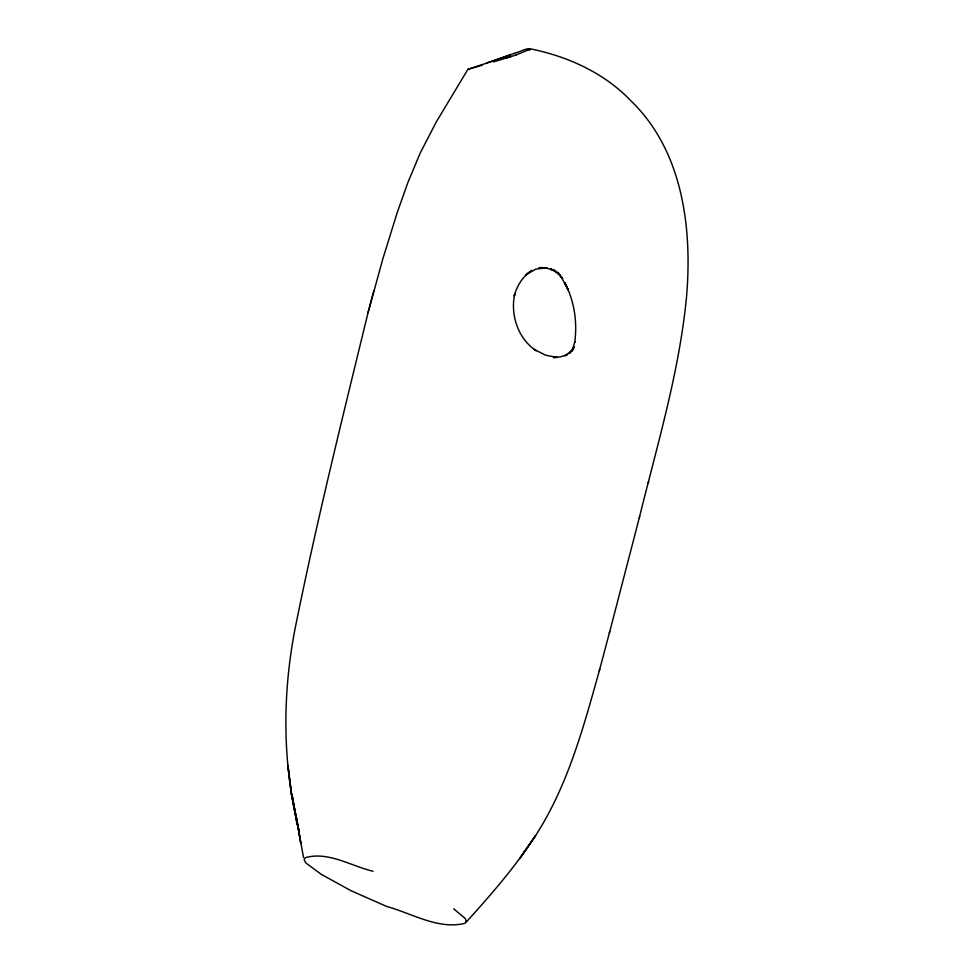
<?xml version="1.0" encoding="UTF-8"?>
<svg xmlns="http://www.w3.org/2000/svg" width="974" height="974" viewBox="0 0 974 974"><rect width="100%" height="100%" fill="white"/><g stroke="black" fill="none" stroke-linecap="round" stroke-linejoin="round"><path stroke-width="1.46" d="M481.57 64.771L467.873 69.398L436.303 121.884L420.208 153.064L407.753 182.844L397.185 212.709L382.892 258.658L368.062 312.605C342.702 416.75 316.818 520.846 295.633 625.941C281.997 693.865 282.131 764.98 299.481 832.198M639.224 518.107C657.219 444.984 679.255 372.263 686.512 297.021C692.307 229.194 683.224 153.101 632.881 102.733L631.688 101.625C605.134 73.452 569.133 56.942 531.707 49.114C526.532 47.531 521.431 51.476 516.549 52.547M609.322 633.246L639.65 516.463M373.724 291.056L368.062 312.605M648.246 483.031L648.672 481.412M466.363 921.952C490.653 895.155 514.442 867.749 534.349 837.47L535.627 835.534C567.83 785.604 583.402 727.578 599.266 670.964L599.716 669.211M599.266 670.964L609.761 631.529M572.505 350.08L574.794 341.594L574.697 342.434C577.533 322.065 574.307 300.662 564.616 282.436L568.317 290.082L561.109 276.726L562.181 278.32L557.968 272.428L562.716 278.503L554.364 270.163L558.686 273.633L550.578 268.812L554.937 270.882L546.925 268.252L538.926 267.631L547.084 267.74L535.773 269.165L525.79 274.79L531.95 270.334L528.931 272.501M529.649 50.246L530.246 49.187L516.086 54.909M572.468 350.238L573.942 346.939L571.75 351.115L574.295 346.841L569.51 353.331L572.627 349.934L564.993 355.79M528.736 272.659C521.492 278.613 516.451 287.038 514.296 296.133L514.832 293.551C510.035 314.456 517.888 338.672 536.15 350.701L534.166 349.459L545.72 355.206L557.104 357.434L553.463 357.531L560.781 356.788L567.635 354.39L565.176 355.729M516.451 52.608L481.375 64.929M510.668 54.751L486.61 63.14M516.342 54.934L493.501 61.898M505.433 58.257L511.058 56.516M481.923 65.355L468.226 69.178L469.419 69.604M528.59 48.737L530.112 48.7M373.042 871.267C351.249 866.093 328.08 851.093 305.215 857.704L304.119 859.701L305.799 862.879L321.152 874.262L350.823 890.613L386.69 906.465C411.734 913.283 438.41 930.036 464.963 923.279L466.29 921.392L465.304 918.531L453.653 908.791M298.494 828.533L296.473 821.52L291.932 794.029L303.535 857.546M520.98 856.609L519.592 858.63L535.627 835.534L520.98 856.609M296.51 818.623L291.616 795.052L287.939 765.479L291.603 795.015L296.498 818.623M300.783 843.289L296.693 818.757L300.783 843.289"/></g></svg>
